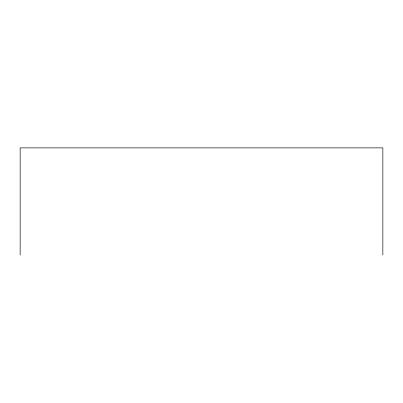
<?xml version="1.0" encoding="UTF-8"?>
<svg xmlns="http://www.w3.org/2000/svg" width="403" height="403" viewBox="0 0 403 403"><rect width="100%" height="100%" fill="white"/><g stroke="black" fill="none" stroke-linecap="round" stroke-linejoin="round"><path stroke-width="0.6" d="M382.85 255.114L382.85 147.886L20.15 147.886L20.15 255.114"/></g></svg>
